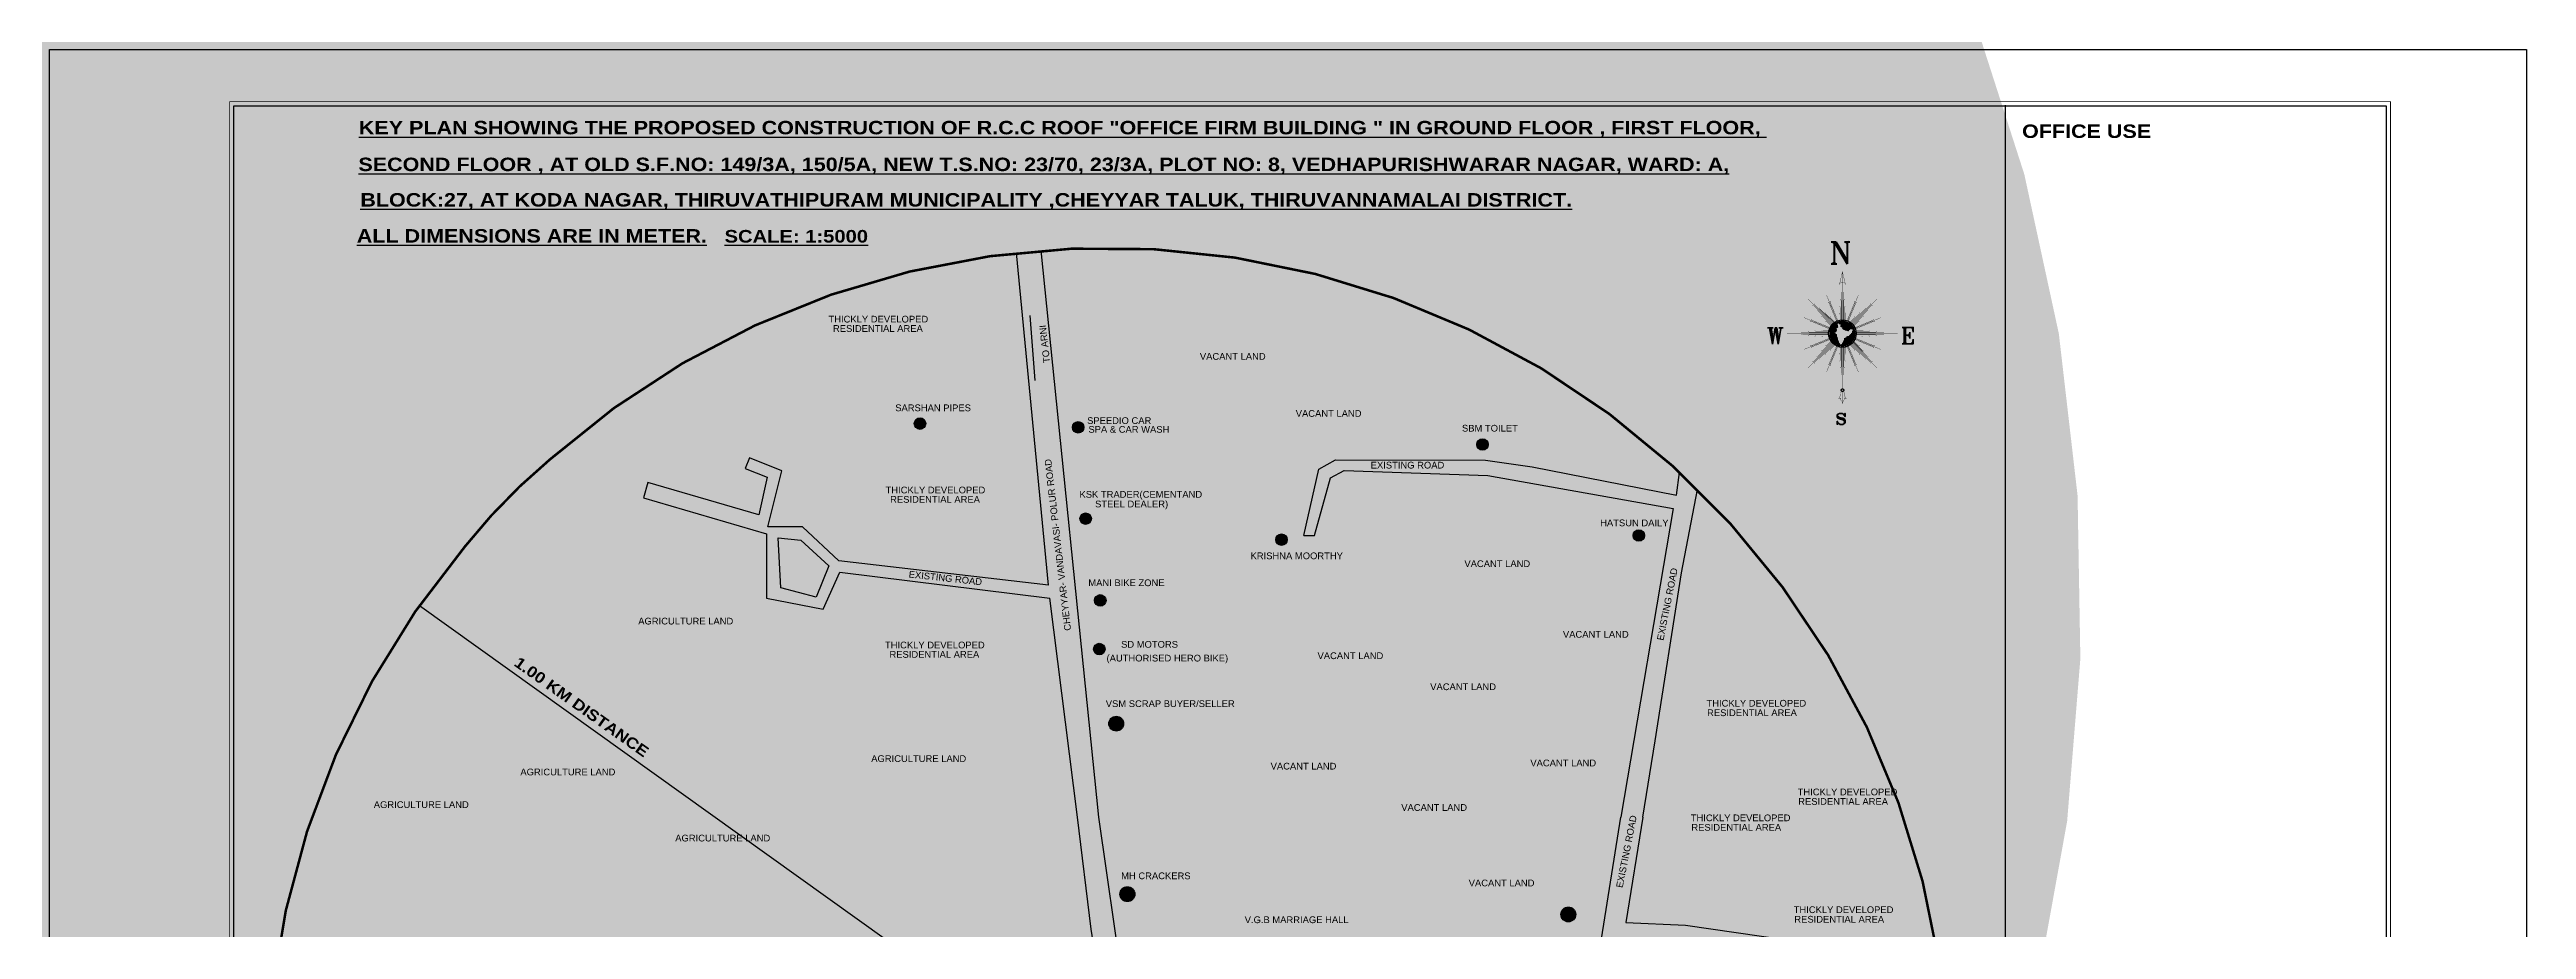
# Model space of a CAD drawing. Header units: metres. Extents: x 31 to 185, y 214 to 372.
# Drawn here: x 69.63 to 103.17, y 237.93 to 249.85 of the extents above; entities that cross this region are included whole.
import ezdxf

# ---------------------------------------------------------------- set-up
doc = ezdxf.new("R2010")
doc.units = ezdxf.units.M
doc.header["$MEASUREMENT"] = 0
doc.linetypes.add('DASHED2', pattern=[0.375, 0.25, -0.125])
doc.linetypes.add('HIDDEN', pattern=[0.375, 0.25, -0.125])
for name, color, linetype in [('Dim', 3, 'Continuous'), ('LOCATION_PLAN', 2, 'Continuous'), ('Title', 6, 'Continuous')]:
    doc.layers.add(name, color=color, linetype=linetype)
doc.styles.add('56', font='')
doc.styles.add('APEXT', font='ROMANT.shx')
doc.styles.get("Standard").update_dxf_attribs({"font": 'arial.ttf'})
doc.styles.add('style1', font='arialbd.ttf', dxfattribs={"height": 9})
doc.styles.get('56').set_extended_font_data('Arial Black')
doc.dimstyles.new('STANDARD$7', dxfattribs={"dimtxt": 200, "dimasz": 100, "dimexe": 200, "dimexo": 200, "dimgap": 100, "dimtad": 1, "dimzin": 12, "dimdsep": 46, "dimtxsty": 'style1', "dimblk": 'OBLIQUE', "dimblk1": 'DOT', "dimblk2": 'DOT', "dimsah": 1, "dimcen": 200, "dimse1": 1, "dimse2": 1, "dimclrd": 6, "dimclre": 3, "dimclrt": 6, "dimadec": 0, "dimazin": 0, "dimtfac": 1, "dimtix": 1, "dimtmove": 2, "dimatfit": 3, "dimldrblk": 'DOT', "dimfxl": 0, "dimtolj": 1, "dimtzin": 12, "dimarcsym": 0})

# ---------------------------------------------------------------- blocks, each defined once
blk = doc.blocks.new('GFDGFDG56')
h = blk.add_hatch(color=1)
h.dxf.hatch_style = 1
h.paths.add_polyline_path([(311738.9, 11146.6, 1), (311759, 11146.6, 1)])
at = {"color": 1}
blk.add_circle((311749, 11146.6), 10, dxfattribs=at)
blk = doc.blocks.new('_Dot')
at = {"color": 0, "linetype": 'ByBlock', "lineweight": -2}
blk.add_line((-0.5, 0), (-1, 0), dxfattribs=at)
at = {"color": 0, "linetype": 'ByBlock', "const_width": 0.5}
blk.add_lwpolyline([(-0.25, 0, 1), (0.25, 0, 1)], format="xyb", close=True, dxfattribs=at)
blk = doc.blocks.new('_Oblique')
at = {"color": 0, "linetype": 'ByBlock', "lineweight": -2}
blk.add_line((-0.5, -0.5), (0.5, 0.5), dxfattribs=at)
blk = doc.blocks.new('ruru')
at = {"layer": 'Title', "lineweight": -3}
h = blk.add_hatch(dxfattribs=at)
h.set_pattern_fill('MUDST', color=4, scale=4.368706, angle=720, style=0)
h.set_pattern_definition([(4e-05, (17045.3389, -14847.8838), (2.1843523, 1.092178), [1.0921765, -1.0921765, 0, -1.0921765, 0, -1.0921765])])
h.paths.add_polyline_path([(16741.5, -14766.9, 0.081136), (16740.1, -14758.3), (16739.7, -14758.5), (16738.9, -14758.8), (16738.4, -14759.2), (16738.5, -14759.3), (16738.3, -14759.4), (16738.1, -14759.4), (16737.5, -14759.3), (16737.2, -14759.5), (16737, -14759.8), (16736.9, -14759.9), (16736.9, -14760.3), (16736.7, -14760.5), (16736.7, -14760.7), (16736.6, -14761), (16736.4, -14761.3), (16736.2, -14761.5), (16736.1, -14761.9), (16735.9, -14762.2), (16735.8, -14762.6), (16735.9, -14763.2), (16735.9, -14763.2), (16735.8, -14764), (16734.8, -14763.7), (16734.8, -14763.9), (16734.9, -14764.4), (16735, -14764.9), (16734.9, -14765.4), (16734.6, -14765.6), (16734.5, -14766), (16734.1, -14766), (16733.5, -14766.1), (16733.3, -14766.1), (16733.3, -14766.7), (16733.4, -14767.1), (16733.5, -14767.6), (16733.6, -14768.2), (16733.7, -14768.8), (16733.7, -14769.1), (16733.4, -14769.5), (16733.3, -14769.4), (16732.9, -14768.9), (16732.7, -14768.5), (16732.7, -14768.3), (16732.5, -14768), (16731.7, -14768), (16731.6, -14768.2), (16731.6, -14768.2), (16731.7, -14768.9), (16731.5, -14769.4), (16731.3, -14769.4), (16731.1, -14769.2), (16730.8, -14769), (16730.4, -14769.7), (16730.5, -14770.1), (16730.5, -14770.7), (16730.1, -14771.1), (16729.9, -14771.1), (16729.8, -14771.6), (16729.6, -14771.7), (16729.3, -14771.8), (16728.8, -14772.2), (16727.9, -14772.2), (16727.7, -14772.2), (16727.5, -14772.4), (16727.1, -14772.7), (16726.5, -14772.8), (16724.1, -14773.7), (16723.5, -14774.4), (16723.4, -14774.6), (16723.1, -14775), (16723.1, -14775.4), (16722.6, -14775.6), (16721.9, -14775.9), (16720.4, -14776.9), (16719.2, -14777.2), (16718.5, -14777.4), (16718, -14778), (16717.7, -14778.7), (16717.7, -14779.7), (16717.7, -14779.9), (16717.4, -14781.9), (16717, -14783.6), (16716.4, -14784.3), (16716, -14785.3), (16715.6, -14786.2), (16715.2, -14786.6), (16714.5, -14787.2), (16713.5, -14787.9), (16713.2, -14788.6), (16713, -14789.6), (16712.3, -14790.8), (16711.6, -14791.5), (16710.4, -14791.4), (16709.2, -14790.8), (16708, -14788.7), (16707.1, -14787.4), (16706.5, -14785), (16705.6, -14783.4), (16704.9, -14782.2), (16704.4, -14780.8), (16704.4, -14779.9), (16703.9, -14777.2), (16703.2, -14775), (16703, -14774.3), (16702.6, -14773.1), (16702.4, -14771.9), (16702.6, -14770.7), (16702.4, -14770.3), (16701.8, -14769.7), (16701.8, -14769.2), (16701.3, -14768.1), (16700.9, -14767.9), (16700.3, -14768.4), (16700, -14768.2), (16700, -14767.9), (16699.6, -14767.5), (16699.6, -14767.3), (16699.3, -14766.7), (16699, -14766.5), (16698.6, -14766.7), (16698.6, -14767.1), (16698.4, -14767.2), (16698, -14767.5), (16697.7, -14767.5), (16697.2, -14767.1), (16697, -14766.4), (16696.9, -14766.2), (16696.8, -14766.1), (16696.6, -14765.6), (16694.2, -14764.5), (16692.6, -14764.2), (16690.4, -14763.8), (16689.7, -14763.2), (16688.7, -14763), (16687.5, -14762.3, 0.042473), (16687.1, -14766.9, 1)])
h = blk.add_hatch(dxfattribs=at)
h.set_pattern_fill('ANSI31', color=30, scale=4.368706, angle=720, style=0)
h.set_pattern_definition([(45.00004, (17045.33886, -14847.88376), (-0.38614294, 0.3861425), [])])
h.paths.add_polyline_path([(16687.5, -14762.3), (16688.7, -14763), (16689.7, -14763.2), (16690.4, -14763.8), (16692.6, -14764.2), (16694.2, -14764.5), (16696.6, -14765.6), (16696.8, -14765.5), (16697.1, -14765.6), (16697.3, -14765.5), (16697.8, -14765.3), (16698.1, -14765), (16698.3, -14764.7), (16698.3, -14764.6), (16698.2, -14764.5), (16697.9, -14764.6), (16697.6, -14765), (16697.2, -14764.9), (16696.6, -14764.8), (16696.3, -14764.6), (16696.1, -14764.3), (16695.8, -14763.9), (16695.8, -14763.7), (16695.9, -14763.2), (16696.3, -14763.1), (16696.8, -14763.2), (16697.1, -14763), (16697.3, -14762.9), (16697.6, -14763), (16697.9, -14763.1), (16698.2, -14763.2), (16698.8, -14763.3), (16699.3, -14763.3), (16699.4, -14763.4), (16699.7, -14763.5), (16699.9, -14763.1), (16700, -14762.6), (16700.2, -14761.7), (16701, -14760.7), (16700.8, -14760.3), (16701.3, -14759.9), (16701.2, -14759.6), (16701.3, -14759.3), (16701.1, -14758.9), (16701, -14758.4), (16701.1, -14758.1), (16701.2, -14757.9), (16700.9, -14757.6), (16700.8, -14757.1), (16700.1, -14756.9), (16699.9, -14757), (16699.7, -14756.6), (16699.6, -14756.4), (16699.6, -14756.2), (16699.7, -14755.8), (16700, -14755.5), (16700.4, -14755.3), (16700.5, -14754.8), (16700.6, -14754.6), (16700.9, -14754.7), (16701.8, -14754.5), (16702.3, -14754), (16702.5, -14753.8), (16702.7, -14753.6), (16703, -14753.4), (16703.3, -14753), (16703.4, -14752.8), (16703.5, -14752.5), (16703.6, -14752.2), (16703.9, -14751.8), (16704, -14751.6), (16704.2, -14751.3), (16704.2, -14751.1), (16704, -14750.4), (16703.9, -14750.3), (16703.7, -14750.1), (16703.5, -14749.9), (16703.2, -14749.7), (16703.2, -14749.3), (16703.1, -14749), (16703.1, -14748.9), (16703.3, -14748.6), (16703.4, -14748.3), (16703.7, -14748.2), (16703.8, -14748), (16703.9, -14747.6), (16703.8, -14747.1), (16703.4, -14746.8), (16703.3, -14746.7), (16702.9, -14746.6), (16702.7, -14746.4), (16702.5, -14746.3), (16702.1, -14746), (16702, -14745.6), (16702, -14745.4), (16702.2, -14745.1), (16702.5, -14744.8), (16702.8, -14744.6), (16703, -14744.6), (16703.2, -14744.4), (16703.5, -14744.3), (16703.7, -14744.2), (16704.5, -14743.9), (16704.7, -14743.8), (16705.5, -14744), (16705.8, -14744.3), (16706, -14744.5), (16706.3, -14744.7), (16707.2, -14745.9), (16707.3, -14746), (16707.8, -14746), (16708, -14746), (16708.5, -14746.3), (16708.8, -14746.5), (16708.8, -14746.5), (16709.2, -14746.3), (16709.8, -14746.1), (16710.1, -14745.9), (16710.6, -14745.7), (16710.9, -14745.7), (16711.2, -14745.7), (16711.4, -14745.6), (16711.8, -14745.6), (16712, -14745.8), (16712.2, -14746.1), (16712.3, -14746.2), (16712.4, -14746.4), (16712.4, -14746.9), (16712.3, -14747.2), (16712.2, -14747.6), (16711.8, -14747.9), (16711.7, -14748.1), (16710.8, -14748.4), (16710.5, -14748.5), (16710.4, -14748.7), (16710.5, -14748.9), (16710.5, -14749), (16710.8, -14749.3), (16711.3, -14749.3), (16711.7, -14749.5), (16711.8, -14749.6), (16712.2, -14750.2), (16712.2, -14750.3), (16712.1, -14750.5), (16712, -14750.7), (16712, -14750.9), (16711.7, -14751.1), (16711.5, -14751.1), (16711.2, -14751), (16710.6, -14750.9), (16710.2, -14751), (16710.3, -14751.5), (16710.6, -14751.8), (16711, -14752.1), (16711.2, -14752.3), (16711.6, -14752.5), (16711.9, -14752.5), (16712.4, -14752.5), (16713.1, -14753), (16713.4, -14753), (16713.7, -14753.1), (16714.2, -14753.4), (16714.5, -14753.7), (16714.9, -14753.9), (16715.2, -14754.1), (16715.3, -14754.3), (16715.4, -14754.5), (16715, -14754.8), (16715, -14754.8), (16714.8, -14755.2), (16714.8, -14755.7), (16714.6, -14756), (16714.5, -14756.1), (16714.6, -14756.5), (16715.2, -14757.3), (16715.4, -14757.5), (16716.2, -14757.7), (16716.8, -14757.9), (16717.5, -14758.2), (16717.7, -14758.2), (16718.4, -14758.5), (16718.6, -14758.6), (16719, -14758.6), (16719.3, -14758.6), (16720.4, -14759), (16720.6, -14759.2), (16720.9, -14759.4), (16721.1, -14759.5), (16721.2, -14759.6), (16721.2, -14759.8), (16721.4, -14759.9), (16721.5, -14760.1), (16721.9, -14760.2), (16722.1, -14760), (16722.2, -14759.5), (16722.2, -14759.2), (16722.2, -14758.7), (16722.3, -14758.1), (16722.6, -14757.7), (16723, -14757.7), (16723.3, -14757.8), (16723.3, -14758.2), (16723.3, -14758.3), (16723.4, -14758.5), (16723.6, -14758.8), (16723.6, -14759.2), (16723.5, -14759.3), (16723.7, -14759.6), (16723.8, -14760), (16724, -14760.1), (16724.5, -14760.3), (16724.9, -14760.4), (16725.7, -14760.5), (16725.9, -14760.5), (16726.3, -14760.4), (16726.7, -14760.5), (16727, -14760.4), (16727.9, -14760.2), (16728, -14760.1), (16727.9, -14759.9), (16727.7, -14759.8), (16727.8, -14759.6), (16727.7, -14759.3), (16727.2, -14759.2), (16727.1, -14759.1), (16726.8, -14758.8), (16726.8, -14758.7), (16727, -14758.6), (16727.2, -14758.2), (16727.5, -14758.3), (16727.6, -14758.4), (16728, -14758.5), (16728.2, -14758.4), (16728.8, -14758.2), (16729.1, -14758.1), (16729.9, -14758), (16730.3, -14757.9), (16730.4, -14757.8), (16730.7, -14757.5), (16731, -14757.3), (16731.3, -14757.1), (16731.6, -14756.8), (16732.2, -14756.4), (16732.4, -14756.3), (16732.8, -14756.3), (16733, -14756.4), (16733.4, -14756.6), (16733.6, -14756.6), (16734, -14756.4), (16734.4, -14756.3), (16734.9, -14756.2), (16735.2, -14756.2), (16735.2, -14756.3), (16735, -14756.5), (16735.1, -14756.6), (16735.4, -14756.8), (16735.6, -14756.8), (16735.7, -14756.7), (16735.9, -14756.6), (16736.2, -14756.9), (16736.2, -14757.1), (16736.1, -14757.4), (16735.9, -14757.6), (16735.9, -14757.6), (16736, -14757.8), (16736.4, -14757.8), (16736.6, -14757.8), (16737, -14757.6), (16737.4, -14757.5), (16737.9, -14757.5), (16738.2, -14757.8), (16738.2, -14758.1), (16738, -14758.2), (16737.9, -14758.6), (16737.8, -14758.9), (16737.9, -14759), (16738.1, -14759), (16738.4, -14759.2), (16738.9, -14758.8), (16739.7, -14758.5), (16740.1, -14758.3, 0.779302)])
at = {"layer": 'Title', "color": 6, "lineweight": -3, "const_width": 0.605, "elevation": -3924.6}
for points in [[(16707.7, -14659.7, -0.791706), (16720.9, -14659.7), (16714.3, -14631.7), (16707.7, -14659.7)], [(16714.3, -14920.9, 0.189261), (16711.2, -14913, -0.350824), (16710.8, -14907.7, -0.30139), (16706.1, -14909.6, 0.143428), (16710.5, -14897.3, -0.397364), (16714.3, -14893.7), (16714.3, -14920.9)], [(16714.3, -14920.9, -0.189261), (16717.4, -14913, 0.350824), (16717.8, -14907.7, 0.30139), (16722.5, -14909.6, -0.143428), (16718.1, -14897.3, 0.397364), (16714.3, -14893.7), (16714.3, -14920.9)]]:
    blk.add_lwpolyline(points, format="xyb", dxfattribs=at)
at = {"layer": 'Title', "color": 30, "lineweight": -3, "const_width": 0.605, "elevation": -3924.6}
for points in [[(16702.7, -14739), (16679.6, -14683.1)], [(16725.9, -14739), (16749, -14683.1)], [(16686.4, -14755.3), (16630.5, -14732.2)], [(16687, -14754), (16647.8, -14737.7), (16645.6, -14735.2)], [(16701.3, -14739.6), (16685.1, -14700.4), (16682.6, -14698.2)], [(16704.1, -14738.4), (16687.9, -14699.3), (16688.2, -14695.9)], [(16724.5, -14738.4), (16740.7, -14699.3), (16740.4, -14695.9)], [(16727.3, -14739.6), (16743.5, -14700.4), (16746, -14698.2)], [(16741.6, -14754), (16780.8, -14737.7), (16783, -14735.2)], [(16742.2, -14755.3), (16798.1, -14732.2)], [(16686.4, -14778.5), (16630.5, -14801.6)], [(16685.8, -14756.8), (16646.7, -14740.5), (16643.3, -14740.8)], [(16685.8, -14777.1), (16646.7, -14793.3), (16643.3, -14793.1)], [(16687, -14779.9), (16647.8, -14796.1), (16645.6, -14798.6)], [(16741.6, -14779.9), (16780.8, -14796.1), (16783, -14798.6)], [(16742.2, -14778.5), (16798.1, -14801.6)], [(16742.8, -14756.8), (16781.9, -14740.5), (16785.3, -14740.8)], [(16742.8, -14777.1), (16781.9, -14793.3), (16785.3, -14793.1)], [(16702.7, -14794.9), (16679.6, -14850.7)], [(16701.3, -14794.2), (16685.1, -14833.4), (16682.6, -14835.6)], [(16704.1, -14795.4), (16687.9, -14834.5), (16688.2, -14837.9)], [(16724.5, -14795.4), (16740.7, -14834.5), (16740.4, -14837.9)], [(16725.9, -14794.9), (16749, -14850.7)], [(16727.3, -14794.2), (16743.5, -14833.4), (16746, -14835.6)]]:
    blk.add_lwpolyline(points, dxfattribs=at)
at = {"layer": 'Title', "color": 6, "lineweight": -3, "const_width": 0.605, "elevation": -3924.6}
for points in [[(16712.8, -14736.7), (16712.8, -14679.2), (16711.3, -14676.2)], [(16714.3, -14736.7), (16714.3, -14631.7)], [(16715.8, -14736.7), (16715.8, -14679.2), (16717.3, -14676.2)], [(16708.2, -14737.3), (16708.2, -14724.6), (16706.7, -14721.6)], [(16709.8, -14737), (16709.8, -14709.5), (16708.2, -14706.4)], [(16711.3, -14736.8), (16711.3, -14694.3), (16709.8, -14691.3)], [(16717.3, -14736.8), (16717.3, -14694.3), (16718.8, -14691.3)], [(16718.8, -14737), (16718.8, -14709.5), (16720.3, -14706.4)], [(16720.3, -14737.3), (16720.3, -14724.6), (16721.9, -14721.6)], [(16684.1, -14766.9), (16593.3, -14766.9)], [(16684.1, -14765.4), (16626.6, -14765.4), (16623.6, -14763.9)], [(16684.1, -14768.4), (16626.6, -14768.4), (16623.6, -14769.9)], [(16684.2, -14763.9), (16641.7, -14763.9), (16638.7, -14762.4)], [(16684.2, -14769.9), (16641.7, -14769.9), (16638.7, -14771.5)], [(16684.4, -14762.4), (16656.8, -14762.4), (16653.8, -14760.9)], [(16684.4, -14771.5), (16656.8, -14771.5), (16653.8, -14773)], [(16684.7, -14760.9), (16672, -14760.9), (16668.9, -14759.4)], [(16684.7, -14773), (16672, -14773), (16668.9, -14774.5)], [(16743.9, -14760.9), (16756.6, -14760.9), (16759.7, -14759.4)], [(16743.9, -14773), (16756.6, -14773), (16759.7, -14774.5)], [(16744.2, -14762.4), (16771.8, -14762.4), (16774.8, -14760.9)], [(16744.2, -14771.5), (16771.8, -14771.5), (16774.8, -14773)], [(16744.4, -14763.9), (16786.9, -14763.9), (16789.9, -14762.4)], [(16744.4, -14769.9), (16786.9, -14769.9), (16789.9, -14771.5)], [(16744.5, -14765.4), (16802, -14765.4), (16805, -14763.9)], [(16744.5, -14766.9), (16835.3, -14766.9)], [(16744.5, -14768.4), (16802, -14768.4), (16805, -14769.9)], [(16708.2, -14796.5), (16708.2, -14809.3), (16706.7, -14812.3)], [(16709.8, -14796.8), (16709.8, -14824.4), (16708.2, -14827.4)], [(16711.3, -14797), (16711.3, -14839.5), (16709.8, -14842.5)], [(16712.8, -14797.1), (16712.8, -14854.6), (16711.3, -14857.6)], [(16714.3, -14797.2), (16714.3, -14887.9)], [(16715.8, -14797.1), (16715.8, -14854.6), (16717.3, -14857.6)], [(16717.3, -14797), (16717.3, -14839.5), (16718.8, -14842.5)], [(16718.8, -14796.8), (16718.8, -14824.4), (16720.3, -14827.4)], [(16720.3, -14796.5), (16720.3, -14809.3), (16721.9, -14812.3)]]:
    blk.add_lwpolyline(points, dxfattribs=at)
at = {"layer": 'Title', "color": 3, "lineweight": -3, "const_width": 0.605, "elevation": -3924.6}
for points in [[(16692.9, -14745.5), (16638.7, -14691.3)], [(16691.9, -14746.6), (16651.2, -14706), (16648, -14704.9)], [(16694, -14744.5), (16653.4, -14703.8), (16652.3, -14700.6)], [(16690.9, -14747.8), (16660.8, -14717.7), (16657.6, -14716.7)], [(16695.2, -14743.5), (16665.1, -14713.5), (16664, -14710.2)], [(16689.9, -14749), (16670.5, -14729.5), (16667.3, -14728.4)], [(16696.4, -14742.6), (16676.9, -14723.1), (16675.8, -14719.9)], [(16697.6, -14741.7), (16688.6, -14732.7), (16687.6, -14729.5)], [(16731, -14741.7), (16740, -14732.7), (16741, -14729.5)], [(16732.2, -14742.6), (16751.7, -14723.1), (16752.8, -14719.9)], [(16733.4, -14743.5), (16763.5, -14713.5), (16764.5, -14710.2)], [(16734.6, -14744.5), (16775.2, -14703.8), (16776.3, -14700.6)], [(16735.7, -14745.5), (16789.9, -14691.3)], [(16736.7, -14746.6), (16777.4, -14706), (16780.6, -14704.9)], [(16737.7, -14747.8), (16767.8, -14717.7), (16771, -14716.7)], [(16738.6, -14749), (16758.1, -14729.5), (16761.3, -14728.4)], [(16692.9, -14788.3), (16638.7, -14842.5)], [(16691.9, -14787.2), (16651.2, -14827.9), (16648, -14828.9)], [(16694, -14789.3), (16653.4, -14830), (16652.3, -14833.2)], [(16690.9, -14786.1), (16660.8, -14816.1), (16657.6, -14817.2)], [(16695.2, -14790.3), (16665.1, -14820.4), (16664, -14823.6)], [(16689.9, -14784.8), (16670.5, -14804.3), (16667.3, -14805.4)], [(16696.4, -14791.3), (16676.9, -14810.8), (16675.8, -14814)], [(16689.1, -14750.2), (16680.1, -14741.3), (16676.9, -14740.2)], [(16689.1, -14783.6), (16680.1, -14792.6), (16676.9, -14793.6)], [(16697.6, -14792.1), (16688.6, -14801.1), (16687.6, -14804.3)], [(16731, -14792.1), (16740, -14801.1), (16741, -14804.3)], [(16732.2, -14791.3), (16751.7, -14810.8), (16752.8, -14814)], [(16733.4, -14790.3), (16763.5, -14820.4), (16764.5, -14823.6)], [(16734.6, -14789.3), (16775.2, -14830), (16776.3, -14833.2)], [(16735.7, -14788.3), (16789.9, -14842.5)], [(16736.7, -14787.2), (16777.4, -14827.9), (16780.6, -14828.9)], [(16737.7, -14786.1), (16767.8, -14816.1), (16771, -14817.2)], [(16738.6, -14784.8), (16758.1, -14804.3), (16761.3, -14805.4)], [(16739.5, -14750.2), (16748.5, -14741.3), (16751.7, -14740.2)], [(16739.5, -14783.6), (16748.5, -14792.6), (16751.7, -14793.6)]]:
    blk.add_lwpolyline(points, dxfattribs=at)
at = {"layer": 'Title', "color": 0, "lineweight": -3, "elevation": -3924.6}
for points in [[(16696.6, -14765.6), (16694.2, -14764.5), (16692.6, -14764.2), (16690.4, -14763.8), (16689.7, -14763.2), (16688.7, -14763), (16687.5, -14762.3)], [(16738.4, -14759.2), (16738.9, -14758.8), (16739.7, -14758.5), (16740.1, -14758.3)]]:
    blk.add_lwpolyline(points, dxfattribs=at)
at = {"layer": 'Title', "color": 1, "lineweight": -3, "elevation": -3924.6}
blk.add_lwpolyline([(16730.8, -14769, 0.12, 0.12, 0), (16730.4, -14769.7, 0.12, 0.12, 0), (16730.5, -14770.1, 0.12, 0.12, 0), (16730.5, -14770.7, 0.12, 0.12, 0), (16730.1, -14771.1, 0.12, 0.12, 0), (16729.9, -14771.1, 0.12, 0.12, 0), (16729.8, -14771.6, 0.12, 0.12, 0), (16729.6, -14771.7, 0.12, 0.12, 0), (16729.3, -14771.8, 0.12, 0.12, 0), (16728.8, -14772.2, 0.12, 0.12, 0), (16727.9, -14772.2, 0.12, 0.12, 0), (16727.7, -14772.2, 0.12, 0.12, 0), (16727.5, -14772.4, 0.12, 0.12, 0), (16727.1, -14772.7, 0.12, 0.12, 0), (16726.5, -14772.8, 0.12, 0.12, 0), (16724.1, -14773.7, 0.12, 0.12, 0), (16723.5, -14774.4, 0.12, 0.12, 0), (16723.4, -14774.6, 0.12, 0.12, 0), (16723.1, -14775, 0.12, 0.12, 0), (16723.1, -14775.4, 0.12, 0.12, 0), (16722.6, -14775.6, 0.12, 0.12, 0), (16721.9, -14775.9, 0.12, 0.12, 0), (16720.4, -14776.9, 0.12, 0.12, 0), (16719.2, -14777.2, 0.12, 0.12, 0), (16718.5, -14777.4, 0.12, 0.12, 0), (16718, -14778, 0.12, 0.12, 0), (16717.7, -14778.7, 0.12, 0.12, 0), (16717.7, -14779.7, 0.12, 0.12, 0), (16717.7, -14779.9, 0.12, 0.12, 0), (16717.4, -14781.9, 0.12, 0.12, 0), (16717, -14783.6, 0.12, 0.12, 0), (16716.4, -14784.3, 0.12, 0.12, 0), (16716, -14785.3, 0.12, 0.12, 0), (16715.6, -14786.2, 0.12, 0.12, 0), (16715.2, -14786.6, 0.12, 0.12, 0), (16714.5, -14787.2, 0.12, 0.12, 0), (16713.5, -14787.9, 0.12, 0.12, 0), (16713.2, -14788.6, 0.12, 0.12, 0), (16713, -14789.6, 0.12, 0.12, 0), (16712.3, -14790.8, 0.12, 0.12, 0), (16711.6, -14791.5, 0.12, 0.12, 0), (16710.4, -14791.4, 0.12, 0.12, 0), (16709.2, -14790.8, 0.12, 0.12, 0), (16708, -14788.7, 0.12, 0.12, 0), (16707.1, -14787.4, 0.12, 0.12, 0), (16706.5, -14785, 0.12, 0.12, 0), (16705.6, -14783.4, 0.12, 0.12, 0), (16704.9, -14782.2, 0.12, 0.12, 0), (16704.4, -14780.8, 0.12, 0.12, 0), (16704.4, -14779.9, 0.12, 0.12, 0), (16703.9, -14777.2, 0.12, 0.12, 0), (16703.2, -14775, 0.12, 0.12, 0), (16703, -14774.3, 0.12, 0.12, 0), (16702.6, -14773.1, 0.12, 0.12, 0), (16702.4, -14771.9, 0.12, 0.12, 0), (16702.6, -14770.7, 0.12, 0.12, 0), (16702.4, -14770.3, 0.12, 0.12, 0), (16701.8, -14769.7, 0.12, 0.12, 0), (16701.8, -14769.2, 0.12, 0.12, 0), (16701.3, -14768.1, 0.12, 0.12, 0), (16700.9, -14767.9, 0.12, 0.12, 0), (16700.3, -14768.4, 0.12, 0.12, 0), (16700, -14768.2, 0.12, 0.12, 0), (16700, -14767.9, 0.12, 0.12, 0), (16699.6, -14767.5, 0.12, 0.12, 0), (16699.6, -14767.3, 0.12, 0.12, 0), (16699.3, -14766.7, 0.12, 0.12, 0), (16699, -14766.5, 0.12, 0.12, 0), (16698.6, -14766.7, 0.12, 0.12, 0), (16698.6, -14767.1, 0.12, 0.12, 0), (16698.4, -14767.2, 0.12, 0.12, 0), (16698, -14767.5, 0.12, 0.12, 0), (16697.7, -14767.5, 0.12, 0.12, 0), (16697.2, -14767.1, 0.12, 0.12, 0), (16697, -14766.4, 0.12, 0.12, 0), (16696.9, -14766.2, 0.12, 0.12, 0), (16696.8, -14766.1, 0.12, 0.12, 0), (16696.6, -14765.6, 0.12, 0.12, 0), (16696.8, -14765.5, 0.12, 0.12, 0), (16697.1, -14765.6, 0.12, 0.12, 0), (16697.3, -14765.5, 0.12, 0.12, 0), (16697.8, -14765.3, 0.12, 0.12, 0), (16698.1, -14765, 0.12, 0.12, 0), (16698.3, -14764.7, 0.12, 0.12, 0), (16698.3, -14764.6, 0.12, 0.12, 0), (16698.2, -14764.5, 0.12, 0.12, 0), (16697.9, -14764.6, 0.12, 0.12, 0), (16697.6, -14765, 0.12, 0.12, 0), (16697.2, -14764.9, 0.12, 0.12, 0), (16696.6, -14764.8, 0.12, 0.12, 0), (16696.3, -14764.6, 0.12, 0.12, 0), (16696.1, -14764.3, 0.12, 0.12, 0), (16695.8, -14763.9, 0.12, 0.12, 0), (16695.8, -14763.7, 0.12, 0.12, 0), (16695.9, -14763.2, 0.12, 0.12, 0), (16696.3, -14763.1, 0.12, 0.12, 0), (16696.8, -14763.2, 0.12, 0.12, 0), (16697.1, -14763, 0.12, 0.12, 0), (16697.3, -14762.9, 0.12, 0.12, 0), (16697.6, -14763, 0.12, 0.12, 0), (16697.9, -14763.1, 0.12, 0.12, 0), (16698.2, -14763.2, 0.12, 0.12, 0), (16698.8, -14763.3, 0.12, 0.12, 0), (16699.3, -14763.3, 0.12, 0.12, 0), (16699.4, -14763.4, 0.12, 0.12, 0), (16699.7, -14763.5, 0.12, 0.12, 0), (16699.9, -14763.1, 0.12, 0.12, 0), (16700, -14762.6, 0.12, 0.12, 0), (16700.2, -14761.7, 0.12, 0.12, 0), (16700.2, -14761.7, 0.12, 0.12, 0), (16701, -14760.7, 0.12, 0.12, 0), (16700.8, -14760.3, 0.12, 0.12, 0), (16701.3, -14759.9, 0.12, 0.12, 0), (16701.2, -14759.6, 0.12, 0.12, 0), (16701.3, -14759.3, 0.12, 0.12, 0), (16701.1, -14758.9, 0.12, 0.12, 0), (16701, -14758.4, 0.12, 0.12, 0), (16701.1, -14758.1, 0.12, 0.12, 0), (16701.2, -14757.9, 0.12, 0.12, 0), (16700.9, -14757.6, 0.12, 0.12, 0), (16700.8, -14757.1, 0.12, 0.12, 0), (16700.1, -14756.9, 0.12, 0.12, 0), (16699.9, -14757, 0.12, 0.12, 0), (16699.7, -14756.6, 0.12, 0.12, 0), (16699.6, -14756.4, 0.12, 0.12, 0), (16699.6, -14756.2, 0.12, 0.12, 0), (16699.7, -14755.8, 0.12, 0.12, 0), (16700, -14755.5, 0.12, 0.12, 0), (16700.4, -14755.3, 0.12, 0.12, 0), (16700.5, -14754.8, 0.12, 0.12, 0), (16700.6, -14754.6, 0.12, 0.12, 0), (16700.9, -14754.7, 0.12, 0.12, 0), (16701.8, -14754.5, 0.12, 0.12, 0), (16702.3, -14754, 0.12, 0.12, 0), (16702.5, -14753.8, 0.12, 0.12, 0), (16702.7, -14753.6, 0.12, 0.12, 0), (16703, -14753.4, 0.12, 0.12, 0), (16703.3, -14753, 0.12, 0.12, 0), (16703.4, -14752.8, 0.12, 0.12, 0), (16703.5, -14752.5, 0.12, 0.12, 0), (16703.6, -14752.2, 0.12, 0.12, 0), (16703.9, -14751.8, 0.12, 0.12, 0), (16704, -14751.6, 0.12, 0.12, 0), (16704.2, -14751.3, 0.12, 0.12, 0), (16704.2, -14751.1, 0.12, 0.12, 0), (16704, -14750.4, 0.12, 0.12, 0), (16703.9, -14750.3, 0.12, 0.12, 0), (16703.7, -14750.1, 0.12, 0.12, 0), (16703.5, -14749.9, 0.12, 0.12, 0), (16703.2, -14749.7, 0.12, 0.12, 0), (16703.2, -14749.3, 0.12, 0.12, 0), (16703.1, -14749, 0.12, 0.12, 0), (16703.1, -14748.9, 0.12, 0.12, 0), (16703.3, -14748.6, 0.12, 0.12, 0), (16703.4, -14748.3, 0.12, 0.12, 0), (16703.7, -14748.2, 0.12, 0.12, 0), (16703.8, -14748, 0.12, 0.12, 0), (16703.9, -14747.6, 0.12, 0.12, 0), (16703.8, -14747.1, 0.12, 0.12, 0), (16703.4, -14746.8, 0.12, 0.12, 0), (16703.3, -14746.7, 0.12, 0.12, 0), (16702.9, -14746.6, 0.12, 0.12, 0), (16702.7, -14746.4, 0.12, 0.12, 0), (16702.5, -14746.3, 0.12, 0.12, 0), (16702.1, -14746, 0.12, 0.12, 0), (16702, -14745.6, 0.12, 0.12, 0), (16702, -14745.4, 0.12, 0.12, 0), (16702.2, -14745.1, 0.12, 0.12, 0), (16702.5, -14744.8, 0.12, 0.12, 0), (16702.8, -14744.6, 0.12, 0.12, 0), (16703, -14744.6, 0.12, 0.12, 0), (16703.2, -14744.4, 0.12, 0.12, 0), (16703.5, -14744.3, 0.12, 0.12, 0), (16703.7, -14744.2, 0.12, 0.12, 0), (16704.5, -14743.9, 0.12, 0.12, 0), (16704.7, -14743.8, 0.12, 0.12, 0), (16705.5, -14744, 0.12, 0.12, 0), (16705.8, -14744.3, 0.12, 0.12, 0), (16706, -14744.5, 0.12, 0.12, 0), (16706.3, -14744.7, 0.12, 0.12, 0), (16707.2, -14745.9, 0.12, 0.12, 0), (16707.3, -14746, 0.12, 0.12, 0), (16707.8, -14746, 0.12, 0.12, 0), (16708, -14746, 0.12, 0.12, 0), (16708.5, -14746.3, 0.12, 0.12, 0), (16708.8, -14746.5, 0.12, 0.12, 0), (16708.8, -14746.5, 0.12, 0.12, 0), (16709.2, -14746.3, 0.12, 0.12, 0), (16709.8, -14746.1, 0.12, 0.12, 0), (16710.1, -14745.9, 0.12, 0.12, 0), (16710.6, -14745.7, 0.12, 0.12, 0), (16710.9, -14745.7, 0.12, 0.12, 0), (16711.2, -14745.7, 0.12, 0.12, 0), (16711.4, -14745.6, 0.12, 0.12, 0), (16711.8, -14745.6, 0.12, 0.12, 0), (16712, -14745.8, 0.12, 0.12, 0), (16712.2, -14746.1, 0.12, 0.12, 0), (16712.3, -14746.2, 0.12, 0.12, 0), (16712.4, -14746.4, 0.12, 0.12, 0), (16712.4, -14746.9, 0.12, 0.12, 0), (16712.3, -14747.2, 0.12, 0.12, 0), (16712.2, -14747.6, 0.12, 0.12, 0), (16711.8, -14747.9, 0.12, 0.12, 0), (16711.7, -14748.1, 0.12, 0.12, 0), (16710.8, -14748.4, 0.12, 0.12, 0), (16710.5, -14748.5, 0.12, 0.12, 0), (16710.4, -14748.7, 0.12, 0.12, 0), (16710.5, -14748.9, 0.12, 0.12, 0), (16710.5, -14749, 0.12, 0.12, 0), (16710.8, -14749.3, 0.12, 0.12, 0), (16711.3, -14749.3, 0.12, 0.12, 0), (16711.7, -14749.5, 0.12, 0.12, 0), (16711.8, -14749.6, 0.12, 0.12, 0), (16712.2, -14750.2, 0.12, 0.12, 0), (16712.2, -14750.3, 0.12, 0.12, 0), (16712.1, -14750.5, 0.12, 0.12, 0), (16712, -14750.7, 0.12, 0.12, 0), (16712, -14750.9, 0.12, 0.12, 0), (16711.7, -14751.1, 0.12, 0.12, 0), (16711.5, -14751.1, 0.12, 0.12, 0), (16711.2, -14751, 0.12, 0.12, 0), (16710.6, -14750.9, 0.12, 0.12, 0), (16710.2, -14751, 0.12, 0.12, 0), (16710.3, -14751.5, 0.12, 0.12, 0), (16710.6, -14751.8, 0.12, 0.12, 0), (16711, -14752.1, 0.12, 0.12, 0), (16711.2, -14752.3, 0.12, 0.12, 0), (16711.6, -14752.5, 0.12, 0.12, 0), (16711.9, -14752.5, 0.12, 0.12, 0), (16712.4, -14752.5, 0.12, 0.12, 0), (16713.1, -14753, 0.12, 0.12, 0), (16713.4, -14753, 0.12, 0.12, 0), (16713.7, -14753.1, 0.12, 0.12, 0), (16714.2, -14753.4, 0.12, 0.12, 0), (16714.5, -14753.7, 0.12, 0.12, 0), (16714.9, -14753.9, 0.12, 0.12, 0), (16715.2, -14754.1, 0.12, 0.12, 0), (16715.3, -14754.3, 0.12, 0.12, 0), (16715.4, -14754.5, 0.12, 0.12, 0), (16715, -14754.8, 0.12, 0.12, 0), (16715, -14754.8, 0.12, 0.12, 0), (16714.8, -14755.2, 0.12, 0.12, 0), (16714.8, -14755.7, 0.12, 0.12, 0), (16714.6, -14756, 0.12, 0.12, 0), (16714.5, -14756.1, 0.12, 0.12, 0), (16714.6, -14756.5, 0.12, 0.12, 0), (16715.2, -14757.3, 0.12, 0.12, 0), (16715.4, -14757.5, 0.12, 0.12, 0), (16716.2, -14757.7, 0.12, 0.12, 0), (16716.8, -14757.9, 0.12, 0.12, 0), (16717.5, -14758.2, 0.12, 0.12, 0), (16717.7, -14758.2, 0.12, 0.12, 0), (16718.4, -14758.5, 0.12, 0.12, 0), (16718.6, -14758.6, 0.12, 0.12, 0), (16719, -14758.6, 0.12, 0.12, 0), (16719.3, -14758.6, 0.12, 0.12, 0), (16720.4, -14759, 0.12, 0.12, 0), (16720.6, -14759.2, 0.12, 0.12, 0), (16720.9, -14759.4, 0.12, 0.12, 0), (16721.1, -14759.5, 0.12, 0.12, 0), (16721.2, -14759.6, 0.12, 0.12, 0), (16721.2, -14759.8, 0.12, 0.12, 0), (16721.4, -14759.9, 0.12, 0.12, 0), (16721.5, -14760.1, 0.12, 0.12, 0), (16721.9, -14760.2, 0.12, 0.12, 0), (16722.1, -14760, 0.12, 0.12, 0), (16722.2, -14759.5, 0.12, 0.12, 0), (16722.2, -14759.2, 0.12, 0.12, 0), (16722.2, -14758.7, 0.12, 0.12, 0), (16722.3, -14758.1, 0.12, 0.12, 0), (16722.6, -14757.7, 0.12, 0.12, 0), (16723, -14757.7, 0.12, 0.12, 0), (16723.3, -14757.8, 0.12, 0.12, 0), (16723.3, -14758.2, 0.12, 0.12, 0), (16723.3, -14758.3, 0.12, 0.12, 0), (16723.4, -14758.5, 0.12, 0.12, 0), (16723.6, -14758.8, 0.12, 0.12, 0), (16723.6, -14759.2, 0.12, 0.12, 0), (16723.5, -14759.3, 0.12, 0.12, 0), (16723.7, -14759.6, 0.12, 0.12, 0), (16723.8, -14760, 0.12, 0.12, 0), (16724, -14760.1, 0.12, 0.12, 0), (16724.5, -14760.3, 0.12, 0.12, 0), (16724.9, -14760.4, 0.12, 0.12, 0), (16725.7, -14760.5, 0.12, 0.12, 0), (16725.9, -14760.5, 0.12, 0.12, 0), (16726.3, -14760.4, 0.12, 0.12, 0), (16726.7, -14760.5, 0.12, 0.12, 0), (16727, -14760.4, 0.12, 0.12, 0), (16727.9, -14760.2, 0.12, 0.12, 0), (16728, -14760.1, 0.12, 0.12, 0), (16727.9, -14759.9, 0.12, 0.12, 0), (16727.8, -14759.8, 0.12, 0.12, 0), (16727.8, -14759.7, 0.12, 0.12, 0), (16727.8, -14759.6, 0.12, 0.12, 0), (16727.7, -14759.3, 0.12, 0.12, 0), (16727.2, -14759.2, 0.12, 0.12, 0), (16727.1, -14759.1, 0.12, 0.12, 0), (16726.8, -14758.8, 0.12, 0.12, 0), (16726.8, -14758.7, 0.12, 0.12, 0), (16727, -14758.6, 0.12, 0.12, 0), (16727.2, -14758.2, 0.12, 0.12, 0), (16727.5, -14758.3, 0.12, 0.12, 0), (16727.6, -14758.4, 0.12, 0.12, 0), (16728, -14758.5, 0.12, 0.12, 0), (16728.2, -14758.4, 0.12, 0.12, 0), (16728.8, -14758.2, 0.12, 0.12, 0), (16729.1, -14758.1, 0.12, 0.12, 0), (16729.9, -14758, 0.12, 0.12, 0), (16730.3, -14757.9, 0.12, 0.12, 0), (16730.4, -14757.8, 0.12, 0.12, 0), (16730.7, -14757.5, 0.12, 0.12, 0), (16731, -14757.3, 0.12, 0.12, 0), (16731.3, -14757.1, 0.12, 0.12, 0), (16731.6, -14756.8, 0.12, 0.12, 0), (16732.2, -14756.4, 0.12, 0.12, 0), (16732.4, -14756.3, 0.12, 0.12, 0), (16732.8, -14756.3, 0.12, 0.12, 0), (16733, -14756.4, 0.12, 0.12, 0), (16733.4, -14756.6, 0.12, 0.12, 0), (16733.6, -14756.6, 0.12, 0.12, 0), (16734, -14756.4, 0.12, 0.12, 0), (16734.4, -14756.3, 0.12, 0.12, 0), (16734.9, -14756.2, 0.12, 0.12, 0), (16735.2, -14756.2, 0.12, 0.12, 0), (16735.2, -14756.3, 0.12, 0.12, 0), (16735, -14756.5, 0.12, 0.12, 0), (16735.1, -14756.6, 0.12, 0.12, 0), (16735.4, -14756.8, 0.12, 0.12, 0), (16735.6, -14756.8, 0.12, 0.12, 0), (16735.7, -14756.7, 0.12, 0.12, 0), (16735.9, -14756.6, 0.12, 0.12, 0), (16736.1, -14756.8, 0.12, 0.12, 0), (16736.2, -14756.9, 0.12, 0.12, 0), (16736.2, -14757.1, 0.12, 0.12, 0), (16736.1, -14757.4, 0.12, 0.12, 0), (16735.9, -14757.6, 0.12, 0.12, 0), (16735.9, -14757.6, 0.12, 0.12, 0), (16736, -14757.8, 0.12, 0.12, 0), (16736.4, -14757.8, 0.12, 0.12, 0), (16736.6, -14757.8, 0.12, 0.12, 0), (16737, -14757.6, 0.12, 0.12, 0), (16737.4, -14757.5, 0.12, 0.12, 0), (16737.9, -14757.5, 0.12, 0.12, 0), (16738.2, -14757.8, 0.12, 0.12, 0), (16738.2, -14758.1, 0.12, 0.12, 0), (16738, -14758.2, 0.12, 0.12, 0), (16737.9, -14758.6, 0.12, 0.12, 0), (16737.8, -14758.9, 0.12, 0.12, 0), (16737.9, -14759, 0.12, 0.12, 0), (16738.1, -14759, 0.12, 0.12, 0), (16738.4, -14759.2, 0.12, 0.12, 0), (16738.5, -14759.3, 0.12, 0.12, 0), (16738.3, -14759.4, 0.12, 0.12, 0), (16738.1, -14759.4, 0.12, 0.12, 0), (16737.5, -14759.3, 0.12, 0.12, 0), (16737.2, -14759.5, 0.12, 0.12, 0), (16737, -14759.8, 0.12, 0.12, 0), (16736.9, -14759.9, 0.12, 0.12, 0), (16736.9, -14760.3, 0.12, 0.12, 0), (16736.7, -14760.5, 0.12, 0.12, 0), (16736.7, -14760.7, 0.12, 0.12, 0), (16736.6, -14761, 0.12, 0.12, 0), (16736.4, -14761.3, 0.12, 0.12, 0), (16736.2, -14761.5, 0.12, 0.12, 0), (16736.1, -14761.9, 0.12, 0.12, 0), (16735.9, -14762.2, 0.12, 0.12, 0), (16735.8, -14762.6, 0.12, 0.12, 0), (16735.9, -14763.2, 0.12, 0.12, 0), (16735.9, -14763.2, 0.12, 0.12, 0), (16735.8, -14764, 0.12, 0.12, 0), (16734.8, -14763.7, 0.12, 0.12, 0), (16734.8, -14763.9, 0.12, 0.12, 0), (16734.9, -14764.4, 0.12, 0.12, 0), (16735, -14764.9, 0.12, 0.12, 0), (16734.9, -14765.4, 0.12, 0.12, 0), (16734.6, -14765.6, 0.12, 0.12, 0), (16734.5, -14766, 0.12, 0.12, 0), (16734.1, -14766, 0.12, 0.12, 0), (16733.5, -14766.1, 0.12, 0.12, 0), (16733.3, -14766.1, 0.12, 0.12, 0), (16733.3, -14766.7, 0.12, 0.12, 0), (16733.4, -14767.1, 0.12, 0.12, 0), (16733.5, -14767.6, 0.12, 0.12, 0), (16733.6, -14768.2, 0.12, 0.12, 0), (16733.7, -14768.8, 0.12, 0.12, 0), (16733.7, -14769.1, 0.12, 0.12, 0), (16733.4, -14769.5, 0.12, 0.12, 0), (16733.3, -14769.4, 0.12, 0.12, 0), (16732.9, -14768.9, 0.12, 0.12, 0), (16732.7, -14768.5, 0.12, 0.12, 0), (16732.7, -14768.3, 0.12, 0.12, 0), (16732.5, -14768, 0.12, 0.12, 0), (16731.7, -14768, 0.12, 0.12, 0), (16731.6, -14768.2, 0.12, 0.12, 0), (16731.6, -14768.2, 0.12, 0.12, 0), (16731.7, -14768.9, 0.12, 0.12, 0), (16731.5, -14769.4, 0.12, 0.12, 0), (16731.3, -14769.4, 0.12, 0.12, 0), (16731.1, -14769.2, 0.12, 0.12, 0)], format="xyseb", close=True, dxfattribs=at)
at = {"layer": 'Title', "color": 1, "lineweight": -3}
for radius in [30.2, 27.2]:
    blk.add_circle((16714.3, -14766.9, -3924.6), radius, dxfattribs=at)
at = {"layer": 'Title', "color": 6, "lineweight": -3}
blk.add_circle((16714.3, -14890.8, -3924.6), 2.91, dxfattribs=at)
at = {"layer": 'Title', "color": 5, "lineweight": -3, "style": 'APEXT'}
blk.add_text('N', height=47.9, dxfattribs=at).set_placement((16685.6, -14614.4, -1013.1))
at = {"layer": 'Title', "color": 6, "lineweight": -3, "style": 'APEXT'}
for s, p in [('W', (16548.9, -14790.4, -1013.1)), ('E', (16841.5, -14789.4, -1013.1)), ('s', (16698.4, -14965.7, -1013.1))]:
    blk.add_text(s, height=35.9, dxfattribs=at).set_placement(p)

msp = doc.modelspace()

# ---------------------------------------------------------------- linework, layer by layer
at = {"color": 1}
for p, q in [((96.112, 224.124), (96.112, 249.098)), ((83.733, 237.938), (83.545, 239.453)), ((83.831, 239.453), (84.365, 235.744)), ((84.043, 235.947), (83.733, 237.938)), ((90.973, 238.03), (91.78, 237.993)), ((91.78, 237.993), (95.207, 237.496))]:
    msp.add_line(p, q, dxfattribs=at)
at = {"color": 2}
msp.add_line((91.659, 243.815), (91.698, 244.121), dxfattribs=at)
at = {"color": 1, "const_width": 0.0114}
msp.add_lwpolyline([(72.065, 249.143), (101.324, 249.143), (101.324, 224.067), (72.065, 224.067)], close=True, dxfattribs=at)
at = {"color": 1}
msp.add_lwpolyline([(72.122, 249.086), (101.267, 249.086), (101.267, 224.124), (72.122, 224.124)], close=True, dxfattribs=at)
at = {"color": 5, "linetype": 'HIDDEN', "ltscale": 150, "const_width": 0.0342}
msp.add_lwpolyline([(75.251, 243.119, 27.560678), (76.404, 244.3, 0.051196)], format="xyb", close=True, dxfattribs=at)
at = {"color": 2}
for points in [[(83.153, 242.597), (82.722, 247.095)], [(83.048, 247.126), (83.831, 239.453)], [(83.153, 242.597), (80.316, 242.928), (79.821, 243.388), (79.417, 243.388), (79.351, 243.388), (79.542, 244.146), (79.105, 244.319), (79.048, 244.175), (79.346, 244.057), (79.231, 243.547), (77.73, 243.985), (77.67, 243.779), (79.335, 243.293), (79.335, 242.422), (80.101, 242.272), (80.33, 242.773), (83.173, 242.421)], [(86.609, 243.27), (86.814, 244.168), (87.04, 244.294), (89.072, 244.289), (89.702, 244.199), (91.659, 243.815)], [(86.609, 243.27), (86.757, 243.27), (86.97, 244.049), (87.155, 244.15), (89.103, 244.081), (91.61, 243.636), (90.902, 239.453), (90.902, 239.453)], [(91.202, 239.453), (91.369, 240.489), (91.724, 242.763), (91.94, 243.89)], [(79.492, 243.237), (79.8, 243.204), (80.177, 242.857), (80.007, 242.436), (79.529, 242.56), (79.492, 243.237)], [(83.545, 239.453), (83.172, 242.421)]]:
    msp.add_lwpolyline(points, dxfattribs=at)
at = {"color": 1}
for points in [[(87.259, 237.047), (89.432, 236.739), (89.504, 237.413), (89.68, 237.395), (89.609, 236.733), (90.455, 236.642), (90.902, 239.453)], [(91.202, 239.453), (90.973, 238.03)]]:
    msp.add_lwpolyline(points, dxfattribs=at)
at = {"layer": 'LOCATION_PLAN', "color": 7}
msp.add_lwpolyline([(69.627, 249.849), (103.166, 249.849), (103.166, 221.751), (69.627, 221.751)], close=True, dxfattribs=at)

# ---------------------------------------------------------------- block references
at = {"color": 2, "xscale": 0.0077690974727221, "yscale": 0.0077690974727221, "zscale": 0.0077690974727221}
for p in [(-2340.595, 158.185), (-2338.454, 158.134), (-2332.979, 157.902), (-2338.352, 156.898), (-2335.701, 156.613), (-2330.862, 156.669), (-2338.167, 155.132)]:
    msp.add_blockref('GFDGFDG56', p, dxfattribs=at)
at = {"color": 6, "xscale": 0.0077690974727221, "yscale": 0.0077690974727221, "zscale": 0.0077690974727221}
msp.add_blockref('GFDGFDG56', (-2338.154, 155.791), dxfattribs=at)
at = {"color": 1}
for p, xscale, yscale, zscale in [((-3053.367, 128.542), 0.0100639841287844, 0.0100639841287844, 0.0100639841287844), ((-3064.762, 125.82), 0.0101010209150806, 0.0101010209150806, 0.0101010209150806), ((-3047.245, 125.958), 0.0100639841287844, 0.0100639841287844, 0.0100639841287844)]:
    msp.add_blockref('GFDGFDG56', p, dxfattribs=dict(at, xscale=xscale, yscale=yscale, zscale=zscale))
at = {"layer": 'Dim', "color": 0, "xscale": 0.0061894856089281, "yscale": 0.0061894856089281, "zscale": 0.0061894856089281}
msp.add_blockref('ruru', (-9.549, 337.403, 15.847), dxfattribs=at)

# ---------------------------------------------------------------- texts
at = {"lineweight": -2, "style": '56'}
for s, height, p in [(' %%UKEY PLAN SHOWING THE PROPOSED CONSTRUCTION OF R.C.C ROOF "OFFICE FIRM BUILDING " IN GROUND FLOOR , FIRST FLOOR, ', 0.182167, (73.734, 248.701, 0)), ('OFFICE USE', 0.1822, (96.336, 248.652)), ('  %%USECOND FLOOR , AT OLD S.F.NO: 149/3A, 150/5A, NEW T.S.NO: 23/70, 23/3A, PLOT NO: 8, VEDHAPURISHWARAR NAGAR, WARD: A,', 0.182167, (73.647, 248.203)), ('%%UBLOCK:27, AT KODA NAGAR, THIRUVATHIPURAM MUNICIPALITY ,CHEYYAR TALUK, THIRUVANNAMALAI DISTRICT.', 0.18217, (73.835, 247.723)), ('%%UALL DIMENSIONS ARE IN METER.', 0.18217, (73.787, 247.235)), ('%%USCALE: 1:5000', 0.17078, (78.767, 247.235, 0))]:
    msp.add_text(s, height=height, dxfattribs=at).set_placement(p)
at = {"color": 6}
for s, height, p in [('THICKLY DEVELOPED ', 0.09108, (80.174, 246.153)), ('RESIDENTIAL AREA', 0.09108, (80.235, 246.026)), ('VACANT LAND', 0.09108, (85.203, 245.648)), ('SARSHAN PIPES', 0.09108, (81.078, 244.952)), ('SPEEDIO CAR ', 0.09108, (83.676, 244.779)), ('VACANT LAND', 0.09108, (86.501, 244.876)), ('SPA & CAR WASH', 0.09108, (83.694, 244.66)), ('SBM TOILET', 0.0911, (88.752, 244.676)), ('EXISTING ROAD', 0.09108, (87.516, 244.176)), ('THICKLY DEVELOPED ', 0.09108, (80.947, 243.839)), ('KSK TRADER(CEMENTAND', 0.09108, (83.573, 243.78)), ('RESIDENTIAL AREA', 0.09108, (81.009, 243.712)), ('STEEL DEALER)', 0.09108, (83.784, 243.65)), ('HATSUN DAILY', 0.09108, (90.623, 243.394)), ('KRISHNA MOORTHY', 0.09108, (85.889, 242.948)), ('VACANT LAND', 0.09108, (88.785, 242.841)), ('MANI BIKE ZONE', 0.09108, (83.693, 242.583)), ('AGRICULTURE LAND', 0.09108, (77.598, 242.064)), ('THICKLY DEVELOPED ', 0.09108, (80.939, 241.74)), ('SD MOTORS ', 0.0911, (84.136, 241.749)), ('VACANT LAND', 0.09108, (90.119, 241.885)), ('RESIDENTIAL AREA', 0.09108, (81, 241.613)), ('(AUTHORISED HERO BIKE)', 0.09108, (83.939, 241.563)), ('VACANT LAND', 0.09108, (86.796, 241.595)), ('VACANT LAND', 0.09108, (88.322, 241.175)), ('VSM SCRAP BUYER/SELLER', 0.09108, (83.929, 240.946)), ('THICKLY DEVELOPED ', 0.09108, (92.063, 240.952)), ('RESIDENTIAL AREA', 0.09108, (92.071, 240.823)), ('AGRICULTURE LAND', 0.09108, (80.753, 240.202)), ('VACANT LAND', 0.09108, (86.161, 240.1)), ('VACANT LAND', 0.09108, (89.678, 240.143)), ('AGRICULTURE LAND', 0.09108, (76.002, 240.021)), ('THICKLY DEVELOPED ', 0.09108, (93.297, 239.751)), ('AGRICULTURE LAND', 0.09108, (74.017, 239.579)), ('VACANT LAND', 0.09108, (87.93, 239.54)), ('THICKLY DEVELOPED ', 0.09108, (91.85, 239.4)), ('RESIDENTIAL AREA', 0.09108, (93.305, 239.622)), ('AGRICULTURE LAND', 0.09108, (78.099, 239.126)), ('RESIDENTIAL AREA', 0.09108, (91.858, 239.271)), ('MH CRACKERS', 0.09108, (84.137, 238.615)), ('VACANT LAND', 0.09108, (88.843, 238.518)), ('THICKLY DEVELOPED ', 0.09108, (93.244, 238.156)), ('V.G.B MARRIAGE HALL', 0.09108, (85.81, 238.02)), ('RESIDENTIAL AREA', 0.09108, (93.252, 238.027))]:
    msp.add_text(s, height=height, dxfattribs=at).set_placement(p)
for s, height, rotation, p in [('TO ARNI', 0.0911, 96.6575, (83.176, 245.611)), ('CHEYYAR- VANDAVASI- POLUR ROAD', 0.09108, 96.6575, (83.46, 241.985)), ('EXISTING ROAD', 0.09108, 78.815, (91.48, 241.841)), ('EXISTING ROAD', 0.09108, 353.86, (81.257, 242.701)), ('EXISTING ROAD', 0.09108, 78.815, (90.927, 238.492))]:
    msp.add_text(s, height=height, rotation=rotation, dxfattribs=at).set_placement(p)
at = {"color": 4, "style": '56'}
msp.add_text('1.00 KM DISTANCE', height=0.14801, rotation=324.6134, dxfattribs=at).set_placement((75.904, 241.515))

# ---------------------------------------------------------------- leaders
at = {"color": 1}
msp.add_leader([(82.899, 246.247), (82.968, 245.366)], dimstyle='STANDARD$7', override={"dimasz": 25, "dimtad": 0, "dimfxl": 6, "dimfxlon": 1, "dimarcsym": 2}, dxfattribs=at)
at = {"color": 1, "linetype": 'DASHED2', "lineweight": 30, "ltscale": 50}
msp.add_leader([(74.637, 242.322), (83.797, 235.767)], dimstyle='STANDARD$7', override={"dimasz": 45, "dimgap": 100, "dimtad": 0}, dxfattribs=at)

doc.saveas('drawing.dxf')
